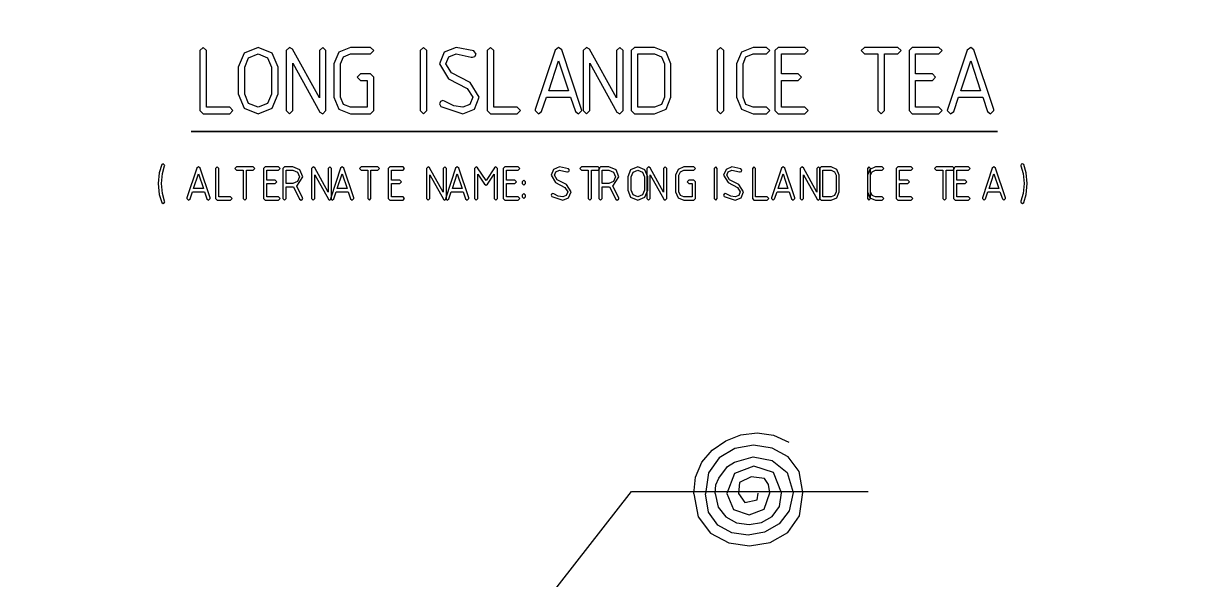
# Model space of a CAD drawing. Header units: metres. Extents: x 0 to 16.5, y 0 to 11.5.
# Drawn here: x 5.101 to 6.787, y 1.352 to 2.159 of the extents above; entities that cross this region are included whole.
import ezdxf

# ---------------------------------------------------------------- set-up
doc = ezdxf.new("R2010")
doc.units = ezdxf.units.M
doc.layers.add('tonic', color=63, linetype='Continuous')

msp = doc.modelspace()

# ---------------------------------------------------------------- hatches: boundary and pattern name
h = msp.add_hatch()
h.set_pattern_fill('AR-CONC', color=256, scale=0.0007, style=0)
h.set_pattern_definition([(50, (2.31049, 0.84261), (0.1275293, -0.0111574), [0.013335, -0.146685]), (355, (2.31049, 0.84261), (-0.02467, 0.1337397), [0.010668, -0.117348]), (100.451, (2.32112, 0.84168), (0.1028598, 0.1225817), [0.011333, -0.124663]), (46.1842, (2.31049, 0.87817), (0.1897553, -0.0294296), [0.0200025, -0.2200275]), (96.6356, (2.3263, 0.87572), (0.166183, 0.173198), [0.0169995, -0.1869945]), (351.184, (2.31049, 0.87817), (0.1661832, 0.1731976), [0.016002, -0.176022]), (21, (2.32827, 0.86928), (0.1061304, -0.0715859), [0.013335, -0.146685]), (326, (2.32827, 0.86928), (0.0432614, 0.1289316), [0.010668, -0.117348]), (71.4514, (2.33711, 0.86332), (0.1493915, 0.057346), [0.011333, -0.124663]), (37.5, (2.31049, 0.84261), (0.00216202, 0.05918853), [0, -0.1159256, 0, -0.119126, 0, -0.1177925]), (7.5, (2.31049, 0.84261), (0.04677376, 0.0701264), [0, -0.0679196, 0, -0.1132586, 0, -0.0448945]), (327.5, (2.27084, 0.84261), (0.09491342, -0.00401012), [0, -0.04445, 0, -0.138684, 0, -0.184023]), (317.5, (2.25306, 0.84261), (0.1036904, 0.01779854), [0, -0.057785, 0, -0.0921004, 0, -0.130683])])
h.paths.add_polyline_path([(13.8208, 3.7266), (13.4233, 3.7266), (13.4233, 3.5566), (13.8208, 3.5566)])
h.paths.add_polyline_path([(3.0762, 1.2703), (3.0756, 1.2705), (3.0569, 1.2658), (3.0362, 1.2666), (2.949, 1.2715), (2.9053, 1.2699), (2.8613, 1.2652), (2.6755, 1.2691), (2.5787, 1.265), (2.481, 1.2652), (2.3964, 1.2718), (2.383, 1.2726), (2.3695, 1.2734), (2.3492, 1.2718), (2.3159, 1.2652), (2.3105, 1.2644), (2.373, 0.8426), (2.4879, 0.8426), (2.4444, 0.8844), (2.4768, 1.0338), (2.6259, 1.0745), (2.5902, 0.9283), (2.6609, 0.8602), (2.7675, 0.9261), (2.9002, 0.847), (2.9002, 0.8426), (3.0065, 0.8426)])
h.paths.add_polyline_path([(2.4649, 0.9893), (2.4299, 0.9981), (2.3948, 1.0069), (2.3983, 1.0156), (2.4017, 1.0242), (2.4333, 1.0068)], flags=16)
edge = h.paths.add_edge_path()
edge.add_line((7.1649, 3.5007), (7.1955, 3.5073))
edge.add_line((7.1955, 3.5073), (7.2142, 3.5089))
edge.add_line((7.2142, 3.5089), (7.2267, 3.5081))
edge.add_line((7.2267, 3.5081), (7.239, 3.5073))
edge.add_line((7.239, 3.5073), (7.3169, 3.5007))
edge.add_line((7.3169, 3.5007), (7.4069, 3.5006))
edge.add_line((7.4069, 3.5006), (7.496, 3.5047))
edge.add_line((7.496, 3.5047), (7.667, 3.5007))
edge.add_line((7.667, 3.5007), (7.7075, 3.5054))
edge.add_line((7.7075, 3.5054), (7.7479, 3.507))
edge.add_line((7.7479, 3.507), (7.8282, 3.5021))
edge.add_line((7.8282, 3.5021), (7.8461, 3.5014))
edge.add_line((7.8461, 3.5014), (7.8629, 3.5051))
edge.add_line((7.8629, 3.5051), (7.8643, 3.5061))
at = {"layer": 'tonic'}
h = msp.add_hatch(dxfattribs=at)
h.set_pattern_fill('TRIANG', color=256, scale=0.01, angle=135, style=0)
h.set_pattern_definition([(195, (15.931805, 4.46975), (-0.0246525, -0.0920044), [0.047625, -0.047625]), (255, (15.931805, 4.46975), (0.0673519, -0.0673519), [0.047625, -0.047625]), (135, (15.91948, 4.42374), (-0.0920044, -0.0246525), [0.047625, -0.047625])])
h.paths.add_polyline_path([(13.8208, 3.7266), (13.4233, 3.7266), (13.4233, 3.5566), (13.8208, 3.5566)])
h.paths.add_polyline_path([(3.0762, 1.2703), (3.0756, 1.2705), (3.0569, 1.2658), (3.0362, 1.2666), (2.949, 1.2715), (2.9053, 1.2699), (2.8613, 1.2652), (2.6755, 1.2691), (2.5787, 1.265), (2.481, 1.2652), (2.3964, 1.2718), (2.383, 1.2726), (2.3695, 1.2734), (2.3492, 1.2718), (2.3159, 1.2652), (2.3105, 1.2644), (2.373, 0.8426), (2.4879, 0.8426), (2.4444, 0.8844), (2.4768, 1.0338), (2.6259, 1.0745), (2.5902, 0.9283), (2.6609, 0.8602), (2.7675, 0.9261), (2.9002, 0.847), (2.9002, 0.8426), (3.0065, 0.8426)])
h.paths.add_polyline_path([(2.4649, 0.9893), (2.4299, 0.9981), (2.3948, 1.0069), (2.3983, 1.0156), (2.4017, 1.0242), (2.4333, 1.0068)], flags=16)
h.paths.add_polyline_path([(2.6259, 1.0745), (2.4768, 1.0338), (2.4444, 0.8844), (2.5902, 0.9283)], flags=17)
h.paths.add_polyline_path([(2.5902, 0.9283), (2.4444, 0.8844), (2.4879, 0.8426), (2.6374, 0.8426), (2.6374, 0.8457), (2.6609, 0.8602)], flags=17)
h.paths.add_polyline_path([(2.6609, 0.8602), (2.6374, 0.8457), (2.6429, 0.8426), (2.6792, 0.8426)], flags=17)
h.paths.add_polyline_path([(2.7252, 0.9), (2.6609, 0.8602), (2.6792, 0.8426), (2.7112, 0.8426)], flags=17)
h.paths.add_polyline_path([(2.7675, 0.9261), (2.7252, 0.9), (2.7112, 0.8426), (2.8928, 0.8426), (2.9002, 0.847)], flags=17)
h.paths.add_polyline_path([(2.3983, 1.0156), (2.3948, 1.0069), (2.4299, 0.9981), (2.4649, 0.9893)], flags=0)
h.paths.add_polyline_path([(2.4017, 1.0242), (2.3983, 1.0156), (2.4649, 0.9893), (2.4333, 1.0068)], flags=0)
edge = h.paths.add_edge_path()
edge.add_line((7.8114, 2.8493), (7.8629, 3.5051))
edge.add_line((7.8629, 3.5051), (7.8651, 3.5332))
edge.add_line((7.2046, 2.8492), (7.8114, 2.8492))
edge.add_line((7.8114, 2.8492), (7.8116, 2.8492))
edge.add_line((7.1607, 3.5332), (7.1628, 3.5005))
edge.add_line((7.1628, 3.5005), (7.2046, 2.8492))
edge.add_line((7.1649, 3.5007), (7.1955, 3.5073))
edge.add_line((7.1955, 3.5073), (7.2142, 3.5089))
edge.add_line((7.2142, 3.5089), (7.2267, 3.5081))
edge.add_line((7.2267, 3.5081), (7.239, 3.5073))
edge.add_line((7.239, 3.5073), (7.3169, 3.5007))
edge.add_line((7.3169, 3.5007), (7.4069, 3.5006))
edge.add_line((7.4069, 3.5006), (7.496, 3.5047))
edge.add_line((7.496, 3.5047), (7.667, 3.5007))
edge.add_line((7.667, 3.5007), (7.7075, 3.5054))
edge.add_line((7.7075, 3.5054), (7.7479, 3.507))
edge.add_line((7.7479, 3.507), (7.8282, 3.5021))
edge.add_line((7.8282, 3.5021), (7.8461, 3.5014))
edge.add_line((7.8461, 3.5014), (7.8629, 3.5051))
edge.add_line((7.8629, 3.5051), (7.8643, 3.5061))

# ---------------------------------------------------------------- linework, layer by layer
for points in [[(5.3568, 2.0326), (5.3616, 2.0278), (5.4002, 2.0278), (5.4049, 2.0326), (5.4002, 2.0373), (5.3664, 2.0373), (5.3664, 2.1195), (5.3616, 2.1242), (5.3568, 2.1195), (5.3568, 2.0326)], [(5.4702, 2.0954), (5.4619, 2.1159), (5.4413, 2.1242), (5.4209, 2.1157), (5.4123, 2.0954), (5.4123, 2.0568), (5.4209, 2.0363), (5.4413, 2.0278), (5.4617, 2.0363), (5.4702, 2.0568), (5.4702, 2.0954)], [(5.455, 2.0429), (5.4413, 2.0373), (5.4276, 2.0429), (5.4219, 2.0566), (5.4219, 2.0954), (5.4276, 2.1092), (5.4413, 2.1147), (5.455, 2.1092), (5.4607, 2.0954), (5.4607, 2.0566), (5.455, 2.0429)], [(5.491, 2.1214), (5.4866, 2.1242), (5.4818, 2.1195), (5.4818, 2.0326), (5.4866, 2.0278), (5.4914, 2.0326), (5.4914, 2.1011), (5.5309, 2.0303), (5.5349, 2.0278), (5.5396, 2.0326), (5.5396, 2.1195), (5.5349, 2.1242), (5.5301, 2.1195), (5.5301, 2.0513), (5.491, 2.1214)], [(5.565, 2.0416), (5.5608, 2.0519), (5.5608, 2.1002), (5.565, 2.1105), (5.5753, 2.1147), (5.6043, 2.1147), (5.6091, 2.1195), (5.6043, 2.1242), (5.5753, 2.1242), (5.5583, 2.1172), (5.5512, 2.1002), (5.5512, 2.0519), (5.5583, 2.0348), (5.5753, 2.0278), (5.6043, 2.0278), (5.6091, 2.0326), (5.6091, 2.0809), (5.6043, 2.0857), (5.5899, 2.0857), (5.5851, 2.0809), (5.5899, 2.0761), (5.5996, 2.0761), (5.5996, 2.0373), (5.5753, 2.0373), (5.565, 2.0416)], [(5.6858, 2.0326), (5.6858, 2.1195), (5.681, 2.1242), (5.6762, 2.1195), (5.6762, 2.0326), (5.681, 2.0278), (5.6858, 2.0326)], [(5.7486, 2.0732), (5.7215, 2.0871), (5.7136, 2.1002), (5.7178, 2.1103), (5.7281, 2.1147), (5.7502, 2.1102), (5.7522, 2.1098), (5.7556, 2.1111), (5.7571, 2.1145), (5.7541, 2.119), (5.7281, 2.1242), (5.711, 2.1172), (5.704, 2.1002), (5.717, 2.0786), (5.7443, 2.0647), (5.7523, 2.0519), (5.7481, 2.0416), (5.7378, 2.0373), (5.7249, 2.0394), (5.7116, 2.0462), (5.7088, 2.0471), (5.7055, 2.0456), (5.704, 2.0423), (5.7061, 2.0383), (5.7378, 2.0278), (5.7549, 2.0348), (5.7619, 2.0519), (5.7486, 2.0732)], [(5.7734, 2.0326), (5.7783, 2.0278), (5.8168, 2.0278), (5.8216, 2.0326), (5.8168, 2.0373), (5.783, 2.0373), (5.783, 2.1195), (5.7783, 2.1242), (5.7734, 2.1195), (5.7734, 2.0326)], [(5.9102, 2.0341), (5.8814, 2.1205), (5.8767, 2.1242), (5.8718, 2.1204), (5.843, 2.0341), (5.8429, 2.0326), (5.8477, 2.0278), (5.8521, 2.0311), (5.8591, 2.0519), (5.8942, 2.0519), (5.9011, 2.0311), (5.9056, 2.0278), (5.9104, 2.0326), (5.9102, 2.0341)], [(5.9216, 2.1214), (5.9172, 2.1242), (5.9123, 2.1195), (5.9123, 2.0326), (5.9172, 2.0278), (5.9219, 2.0326), (5.9219, 2.1011), (5.9614, 2.0303), (5.9654, 2.0278), (5.9702, 2.0326), (5.9702, 2.1195), (5.9654, 2.1242), (5.9607, 2.1195), (5.9607, 2.0513), (5.9216, 2.1214)], [(5.9818, 2.0326), (5.9866, 2.0278), (6.0156, 2.0278), (6.0327, 2.0348), (6.0396, 2.0519), (6.0396, 2.1002), (6.0327, 2.1172), (6.0156, 2.1242), (5.9866, 2.1242), (5.9818, 2.1195), (5.9818, 2.0326)], [(6.0156, 2.1147), (6.0259, 2.1105), (6.0301, 2.1002), (6.0301, 2.0519), (6.0259, 2.0416), (6.0156, 2.0373), (5.9914, 2.0373), (5.9914, 2.1147), (6.0156, 2.1147)], [(6.1164, 2.0326), (6.1164, 2.1195), (6.1116, 2.1242), (6.1068, 2.1195), (6.1068, 2.0326), (6.1116, 2.0278), (6.1164, 2.0326)], [(6.1586, 2.1242), (6.1416, 2.1172), (6.1346, 2.1002), (6.1346, 2.0519), (6.1416, 2.0348), (6.1586, 2.0278), (6.178, 2.0278), (6.1827, 2.0326), (6.178, 2.0373), (6.1586, 2.0373), (6.1483, 2.0416), (6.1441, 2.0519), (6.1441, 2.1002), (6.1483, 2.1105), (6.1586, 2.1147), (6.178, 2.1147), (6.1827, 2.1195), (6.178, 2.1242), (6.1586, 2.1242)], [(6.1949, 2.0278), (6.2335, 2.0278), (6.2383, 2.0326), (6.2335, 2.0373), (6.1997, 2.0373), (6.1997, 2.0761), (6.224, 2.0761), (6.2287, 2.0809), (6.224, 2.0857), (6.1997, 2.0857), (6.1997, 2.1147), (6.2335, 2.1147), (6.2383, 2.1195), (6.2335, 2.1242), (6.1949, 2.1242), (6.1901, 2.1195), (6.1901, 2.0326), (6.1949, 2.0278)], [(6.32, 2.1147), (6.3394, 2.1147), (6.3394, 2.0326), (6.3441, 2.0278), (6.349, 2.0326), (6.349, 2.1147), (6.3682, 2.1147), (6.373, 2.1195), (6.3682, 2.1242), (6.32, 2.1242), (6.3153, 2.1195), (6.32, 2.1147)], [(6.3894, 2.0278), (6.428, 2.0278), (6.4327, 2.0326), (6.428, 2.0373), (6.3941, 2.0373), (6.3941, 2.0761), (6.4184, 2.0761), (6.4232, 2.0809), (6.4184, 2.0857), (6.3941, 2.0857), (6.3941, 2.1147), (6.428, 2.1147), (6.4327, 2.1195), (6.428, 2.1242), (6.3894, 2.1242), (6.3846, 2.1195), (6.3846, 2.0326), (6.3894, 2.0278)], [(6.5074, 2.0341), (6.4786, 2.1205), (6.474, 2.1242), (6.469, 2.1204), (6.4403, 2.0341), (6.4401, 2.0326), (6.4449, 2.0278), (6.4494, 2.0311), (6.4563, 2.0519), (6.4914, 2.0519), (6.4983, 2.0311), (6.5028, 2.0278), (6.5076, 2.0326), (6.5074, 2.0341)], [(5.8909, 2.0614), (5.8624, 2.0614), (5.8767, 2.1045), (5.8909, 2.0614)], [(6.4881, 2.0614), (6.4596, 2.0614), (6.474, 2.1045), (6.4881, 2.0614)], [(5.3445, 2.0021), (5.3445, 2.0021), (6.513, 2.0021), (5.3445, 2.0021)], [(5.3026, 1.9412), (5.3058, 1.9524), (5.306, 1.9532), (5.3036, 1.9556), (5.3016, 1.9545), (5.298, 1.9425), (5.2964, 1.9269), (5.298, 1.9111), (5.3016, 1.8991), (5.3036, 1.898), (5.3053, 1.8988), (5.306, 1.9004), (5.3058, 1.9013), (5.3026, 1.9124), (5.3012, 1.9269), (5.3026, 1.9412)], [(5.3716, 1.9059), (5.3573, 1.949), (5.3549, 1.9508), (5.3525, 1.9489), (5.3382, 1.9059), (5.3381, 1.9052), (5.3405, 1.9028), (5.3427, 1.9044), (5.3461, 1.9148), (5.3637, 1.9148), (5.3671, 1.9044), (5.3694, 1.9028), (5.3717, 1.9052), (5.3716, 1.9059)], [(5.362, 1.9195), (5.3478, 1.9195), (5.3549, 1.941), (5.362, 1.9195)], [(5.3798, 1.9052), (5.3822, 1.9028), (5.4014, 1.9028), (5.4037, 1.9052), (5.4014, 1.9076), (5.3846, 1.9076), (5.3846, 1.9485), (5.3822, 1.9508), (5.3798, 1.9485), (5.3798, 1.9052)], [(5.41, 1.9461), (5.4196, 1.9461), (5.4196, 1.9052), (5.422, 1.9028), (5.4244, 1.9052), (5.4244, 1.9461), (5.434, 1.9461), (5.4364, 1.9485), (5.434, 1.9508), (5.41, 1.9508), (5.4076, 1.9485), (5.41, 1.9461)], [(5.4516, 1.9028), (5.4708, 1.9028), (5.4732, 1.9052), (5.4708, 1.9076), (5.454, 1.9076), (5.454, 1.9269), (5.466, 1.9269), (5.4684, 1.9292), (5.466, 1.9316), (5.454, 1.9316), (5.454, 1.9461), (5.4708, 1.9461), (5.4732, 1.9485), (5.4708, 1.9508), (5.4516, 1.9508), (5.4492, 1.9485), (5.4492, 1.9052), (5.4516, 1.9028)], [(5.5059, 1.9364), (5.5017, 1.9467), (5.4914, 1.9508), (5.4794, 1.9508), (5.477, 1.9485), (5.477, 1.9052), (5.4794, 1.9028), (5.4818, 1.9052), (5.4818, 1.922), (5.4914, 1.922), (5.4924, 1.922), (5.5013, 1.9041), (5.5035, 1.9028), (5.5051, 1.9035), (5.5059, 1.9052), (5.5055, 1.9063), (5.4972, 1.9231), (5.5059, 1.9364)], [(5.4914, 1.9461), (5.4982, 1.9432), (5.5011, 1.9365), (5.4982, 1.9296), (5.4914, 1.9268), (5.4818, 1.9268), (5.4818, 1.9461), (5.4914, 1.9461)], [(5.5233, 1.9494), (5.5211, 1.9508), (5.5187, 1.9485), (5.5187, 1.9052), (5.5211, 1.9028), (5.5234, 1.9052), (5.5234, 1.9393), (5.5431, 1.904), (5.5451, 1.9028), (5.5475, 1.9052), (5.5475, 1.9485), (5.5451, 1.9508), (5.5427, 1.9485), (5.5427, 1.9145), (5.5233, 1.9494)], [(5.58, 1.9059), (5.5656, 1.949), (5.5633, 1.9508), (5.5608, 1.9489), (5.5465, 1.9059), (5.5464, 1.9052), (5.5488, 1.9028), (5.5511, 1.9044), (5.5545, 1.9148), (5.572, 1.9148), (5.5754, 1.9044), (5.5777, 1.9028), (5.5801, 1.9052), (5.58, 1.9059)], [(5.5704, 1.9195), (5.5561, 1.9195), (5.5633, 1.941), (5.5704, 1.9195)], [(5.5906, 1.9461), (5.6002, 1.9461), (5.6002, 1.9052), (5.6025, 1.9028), (5.6049, 1.9052), (5.6049, 1.9461), (5.6146, 1.9461), (5.617, 1.9485), (5.6146, 1.9508), (5.5906, 1.9508), (5.5882, 1.9485), (5.5906, 1.9461)], [(5.6322, 1.9028), (5.6514, 1.9028), (5.6537, 1.9052), (5.6514, 1.9076), (5.6346, 1.9076), (5.6346, 1.9269), (5.6466, 1.9269), (5.649, 1.9292), (5.6466, 1.9316), (5.6346, 1.9316), (5.6346, 1.9461), (5.6514, 1.9461), (5.6537, 1.9485), (5.6514, 1.9508), (5.6322, 1.9508), (5.6298, 1.9485), (5.6298, 1.9052), (5.6322, 1.9028)], [(5.6899, 1.9494), (5.6877, 1.9508), (5.6853, 1.9485), (5.6853, 1.9052), (5.6877, 1.9028), (5.6901, 1.9052), (5.6901, 1.9393), (5.7098, 1.904), (5.7118, 1.9028), (5.7142, 1.9052), (5.7142, 1.9485), (5.7118, 1.9508), (5.7094, 1.9485), (5.7094, 1.9145), (5.6899, 1.9494)], [(5.7466, 1.9059), (5.7323, 1.949), (5.7299, 1.9508), (5.7275, 1.9489), (5.7132, 1.9059), (5.7131, 1.9052), (5.7155, 1.9028), (5.7177, 1.9044), (5.7211, 1.9148), (5.7387, 1.9148), (5.7421, 1.9044), (5.7444, 1.9028), (5.7467, 1.9052), (5.7466, 1.9059)], [(5.737, 1.9195), (5.7228, 1.9195), (5.7299, 1.941), (5.737, 1.9195)], [(5.784, 1.9498), (5.7716, 1.9311), (5.7593, 1.9497), (5.7572, 1.9508), (5.7548, 1.9485), (5.7548, 1.9052), (5.7572, 1.9028), (5.7596, 1.9052), (5.7596, 1.9406), (5.7694, 1.9259), (5.7716, 1.9244), (5.7738, 1.9259), (5.7836, 1.9406), (5.7836, 1.9052), (5.786, 1.9028), (5.7884, 1.9052), (5.7884, 1.9485), (5.786, 1.9508), (5.784, 1.9498)], [(5.7988, 1.9028), (5.818, 1.9028), (5.8204, 1.9052), (5.818, 1.9076), (5.8012, 1.9076), (5.8012, 1.9269), (5.8133, 1.9269), (5.8156, 1.9292), (5.8133, 1.9316), (5.8012, 1.9316), (5.8012, 1.9461), (5.818, 1.9461), (5.8204, 1.9485), (5.818, 1.9508), (5.7988, 1.9508), (5.7964, 1.9485), (5.7964, 1.9052), (5.7988, 1.9028)], [(5.8881, 1.9255), (5.8746, 1.9324), (5.8707, 1.9389), (5.8727, 1.9439), (5.8779, 1.9461), (5.8889, 1.9439), (5.8899, 1.9436), (5.8916, 1.9443), (5.8924, 1.946), (5.8909, 1.9482), (5.8779, 1.9508), (5.8694, 1.9474), (5.8659, 1.9389), (5.8723, 1.9281), (5.8859, 1.9212), (5.89, 1.9148), (5.8879, 1.9096), (5.8827, 1.9076), (5.8763, 1.9086), (5.8697, 1.9119), (5.8683, 1.9124), (5.8666, 1.9116), (5.8659, 1.91), (5.8669, 1.908), (5.8827, 1.9028), (5.8912, 1.9063), (5.8948, 1.9148), (5.8881, 1.9255)], [(5.91, 1.9461), (5.9196, 1.9461), (5.9196, 1.9052), (5.922, 1.9028), (5.9244, 1.9052), (5.9244, 1.9461), (5.934, 1.9461), (5.9364, 1.9485), (5.934, 1.9508), (5.91, 1.9508), (5.9076, 1.9485), (5.91, 1.9461)], [(5.9642, 1.9364), (5.96, 1.9467), (5.9498, 1.9508), (5.9377, 1.9508), (5.9353, 1.9485), (5.9353, 1.9052), (5.9377, 1.9028), (5.9401, 1.9052), (5.9401, 1.922), (5.9498, 1.922), (5.9507, 1.922), (5.9596, 1.9041), (5.9618, 1.9028), (5.9634, 1.9035), (5.9642, 1.9052), (5.9639, 1.9063), (5.9555, 1.9231), (5.9642, 1.9364)], [(5.9498, 1.9461), (5.9565, 1.9432), (5.9594, 1.9365), (5.9565, 1.9296), (5.9498, 1.9268), (5.9401, 1.9268), (5.9401, 1.9461), (5.9498, 1.9461)], [(6.0059, 1.9365), (6.0017, 1.9467), (5.9914, 1.9508), (5.9812, 1.9466), (5.977, 1.9365), (5.977, 1.9173), (5.9812, 1.907), (5.9914, 1.9028), (6.0016, 1.907), (6.0059, 1.9173), (6.0059, 1.9365)], [(5.9982, 1.9103), (5.9914, 1.9076), (5.9846, 1.9103), (5.9818, 1.9171), (5.9818, 1.9365), (5.9846, 1.9433), (5.9914, 1.9461), (5.9982, 1.9433), (6.0011, 1.9365), (6.0011, 1.9171), (5.9982, 1.9103)], [(6.0094, 1.9494), (6.0072, 1.9508), (6.0048, 1.9485), (6.0048, 1.9052), (6.0072, 1.9028), (6.0096, 1.9052), (6.0096, 1.9393), (6.0292, 1.904), (6.0312, 1.9028), (6.0336, 1.9052), (6.0336, 1.9485), (6.0312, 1.9508), (6.0289, 1.9485), (6.0289, 1.9145), (6.0094, 1.9494)], [(6.0533, 1.9096), (6.0512, 1.9148), (6.0512, 1.9389), (6.0533, 1.944), (6.0584, 1.9461), (6.0729, 1.9461), (6.0753, 1.9485), (6.0729, 1.9508), (6.0584, 1.9508), (6.0499, 1.9474), (6.0464, 1.9389), (6.0464, 1.9148), (6.0499, 1.9063), (6.0584, 1.9028), (6.0729, 1.9028), (6.0753, 1.9052), (6.0753, 1.9292), (6.0729, 1.9316), (6.0656, 1.9316), (6.0633, 1.9292), (6.0656, 1.9269), (6.0705, 1.9269), (6.0705, 1.9076), (6.0584, 1.9076), (6.0533, 1.9096)], [(6.1068, 1.9052), (6.1068, 1.9485), (6.1044, 1.9508), (6.102, 1.9485), (6.102, 1.9052), (6.1044, 1.9028), (6.1068, 1.9052)], [(6.1381, 1.9255), (6.1246, 1.9324), (6.1207, 1.9389), (6.1227, 1.9439), (6.1279, 1.9461), (6.1389, 1.9439), (6.1399, 1.9436), (6.1416, 1.9443), (6.1424, 1.946), (6.1409, 1.9482), (6.1279, 1.9508), (6.1194, 1.9474), (6.1159, 1.9389), (6.1223, 1.9281), (6.1359, 1.9212), (6.14, 1.9148), (6.1379, 1.9096), (6.1327, 1.9076), (6.1263, 1.9086), (6.1197, 1.9119), (6.1183, 1.9124), (6.1166, 1.9116), (6.1159, 1.91), (6.1169, 1.908), (6.1327, 1.9028), (6.1412, 1.9063), (6.1448, 1.9148), (6.1381, 1.9255)], [(6.1576, 1.9052), (6.1599, 1.9028), (6.1791, 1.9028), (6.1815, 1.9052), (6.1791, 1.9076), (6.1623, 1.9076), (6.1623, 1.9485), (6.1599, 1.9508), (6.1576, 1.9485), (6.1576, 1.9052)], [(6.2189, 1.9059), (6.2045, 1.949), (6.2021, 1.9508), (6.1997, 1.9489), (6.1854, 1.9059), (6.1853, 1.9052), (6.1877, 1.9028), (6.1899, 1.9044), (6.1934, 1.9148), (6.2109, 1.9148), (6.2143, 1.9044), (6.2166, 1.9028), (6.219, 1.9052), (6.2189, 1.9059)], [(6.2092, 1.9195), (6.195, 1.9195), (6.2021, 1.941), (6.2092, 1.9195)], [(6.2316, 1.9494), (6.2294, 1.9508), (6.227, 1.9485), (6.227, 1.9052), (6.2294, 1.9028), (6.2318, 1.9052), (6.2318, 1.9393), (6.2515, 1.904), (6.2535, 1.9028), (6.2559, 1.9052), (6.2559, 1.9485), (6.2535, 1.9508), (6.2511, 1.9485), (6.2511, 1.9145), (6.2316, 1.9494)], [(6.2548, 1.9052), (6.2572, 1.9028), (6.2716, 1.9028), (6.2801, 1.9063), (6.2836, 1.9148), (6.2836, 1.9389), (6.2801, 1.9474), (6.2716, 1.9508), (6.2572, 1.9508), (6.2548, 1.9485), (6.2548, 1.9052)], [(6.2716, 1.9461), (6.2767, 1.944), (6.2789, 1.9389), (6.2789, 1.9148), (6.2767, 1.9096), (6.2716, 1.9076), (6.2596, 1.9076), (6.2596, 1.9461), (6.2716, 1.9461)], [(6.329, 1.9052), (6.329, 1.9485), (6.3266, 1.9508), (6.3242, 1.9485), (6.3242, 1.9052), (6.3266, 1.9028), (6.329, 1.9052)], [(6.3362, 1.9508), (6.3277, 1.9474), (6.3242, 1.9389), (6.3242, 1.9148), (6.3277, 1.9063), (6.3362, 1.9028), (6.3458, 1.9028), (6.3482, 1.9052), (6.3458, 1.9076), (6.3362, 1.9076), (6.3311, 1.9096), (6.329, 1.9148), (6.329, 1.9389), (6.3311, 1.944), (6.3362, 1.9461), (6.3458, 1.9461), (6.3482, 1.9485), (6.3458, 1.9508), (6.3362, 1.9508)], [(6.3683, 1.9028), (6.3875, 1.9028), (6.3899, 1.9052), (6.3875, 1.9076), (6.3707, 1.9076), (6.3707, 1.9269), (6.3827, 1.9269), (6.3851, 1.9292), (6.3827, 1.9316), (6.3707, 1.9316), (6.3707, 1.9461), (6.3875, 1.9461), (6.3899, 1.9485), (6.3875, 1.9508), (6.3683, 1.9508), (6.3659, 1.9485), (6.3659, 1.9052), (6.3683, 1.9028)], [(6.4239, 1.9461), (6.4335, 1.9461), (6.4335, 1.9052), (6.4359, 1.9028), (6.4383, 1.9052), (6.4383, 1.9461), (6.4479, 1.9461), (6.4503, 1.9485), (6.4479, 1.9508), (6.4239, 1.9508), (6.4215, 1.9485), (6.4239, 1.9461)], [(6.4516, 1.9028), (6.4708, 1.9028), (6.4732, 1.9052), (6.4708, 1.9076), (6.454, 1.9076), (6.454, 1.9269), (6.466, 1.9269), (6.4684, 1.9292), (6.466, 1.9316), (6.454, 1.9316), (6.454, 1.9461), (6.4708, 1.9461), (6.4732, 1.9485), (6.4708, 1.9508), (6.4516, 1.9508), (6.4492, 1.9485), (6.4492, 1.9052), (6.4516, 1.9028)], [(6.5244, 1.9059), (6.51, 1.949), (6.5077, 1.9508), (6.5053, 1.9489), (6.4909, 1.9059), (6.4909, 1.9052), (6.4933, 1.9028), (6.4955, 1.9044), (6.4989, 1.9148), (6.5164, 1.9148), (6.5199, 1.9044), (6.5221, 1.9028), (6.5245, 1.9052), (6.5244, 1.9059)], [(6.5148, 1.9195), (6.5006, 1.9195), (6.5077, 1.941), (6.5148, 1.9195)], [(6.5499, 1.9124), (6.5466, 1.9013), (6.5464, 1.9004), (6.5472, 1.8988), (6.5489, 1.898), (6.5509, 1.8991), (6.5545, 1.9111), (6.556, 1.9269), (6.5545, 1.9425), (6.5509, 1.9545), (6.5489, 1.9556), (6.5472, 1.9549), (6.5464, 1.9532), (6.5466, 1.9524), (6.5499, 1.9412), (6.5513, 1.9269), (6.5499, 1.9124)], [(5.8242, 1.9269), (5.8266, 1.9245), (5.829, 1.9269), (5.829, 1.9292), (5.8266, 1.9316), (5.8242, 1.9292), (5.8242, 1.9269)], [(5.8242, 1.9076), (5.8266, 1.9052), (5.829, 1.9076), (5.829, 1.9099), (5.8266, 1.9123), (5.8242, 1.9099), (5.8242, 1.9076)]]:
    msp.add_lwpolyline(points, close=True)
for points in [[(6.0728, 1.4768), (6.075, 1.5012), (6.0844, 1.5227), (6.0995, 1.5404), (6.1189, 1.5539), (6.1411, 1.5624), (6.1647, 1.5654), (6.1882, 1.5621), (6.2102, 1.552)], [(6.2309, 1.4789), (6.2256, 1.5092), (6.2095, 1.5307), (6.1861, 1.5433), (6.1592, 1.5473), (6.1324, 1.5426), (6.1095, 1.5292), (6.094, 1.5074), (6.0897, 1.477)], [(6.1039, 1.4772), (6.1045, 1.4901), (6.1091, 1.4998), (6.1217, 1.5166), (6.1315, 1.5228), (6.1586, 1.5304), (6.1864, 1.5252), (6.2081, 1.5078), (6.2168, 1.4787), (6.2111, 1.4524), (6.1962, 1.4332), (6.1753, 1.4214), (6.1514, 1.4171), (6.1278, 1.4205), (6.1075, 1.4315), (6.0938, 1.4503), (6.0897, 1.477)], [(6.1999, 1.4785), (6.1881, 1.508), (6.1599, 1.5169), (6.1319, 1.5064), (6.1208, 1.4774)], [(6.1829, 1.4783), (6.1809, 1.4906), (6.1753, 1.4991), (6.1559, 1.5014), (6.1388, 1.4933), (6.1377, 1.4776)], [(5.8181, 1.2694), (5.9824, 1.4803), (6.3256, 1.4803)], [(6.0728, 1.4768), (6.0789, 1.4437), (6.0971, 1.4201), (6.1233, 1.406), (6.1533, 1.4014), (6.1832, 1.4064), (6.2088, 1.421), (6.226, 1.4451), (6.2309, 1.4789)], [(6.0728, 1.4768), (6.0728, 1.4768)], [(6.0897, 1.477), (6.0897, 1.477)], [(6.1039, 1.4772), (6.1078, 1.4575), (6.1189, 1.4435), (6.1346, 1.4351), (6.1528, 1.4325), (6.1708, 1.4355), (6.1863, 1.4442), (6.1967, 1.4586), (6.1999, 1.4785)], [(6.1039, 1.4772), (6.1039, 1.4772)], [(6.1208, 1.4774), (6.1304, 1.454), (6.1528, 1.4464), (6.1747, 1.4545), (6.1829, 1.4783)], [(6.1208, 1.4774), (6.1208, 1.4774)], [(6.1377, 1.4776), (6.1469, 1.4644), (6.1646, 1.4683), (6.166, 1.478)], [(6.1377, 1.4776), (6.1377, 1.4776)], [(6.1829, 1.4783), (6.1829, 1.4783)], [(6.1999, 1.4785), (6.1999, 1.4785)], [(6.2309, 1.4789), (6.2309, 1.4789)]]:
    msp.add_lwpolyline(points)

doc.saveas('drawing.dxf')
